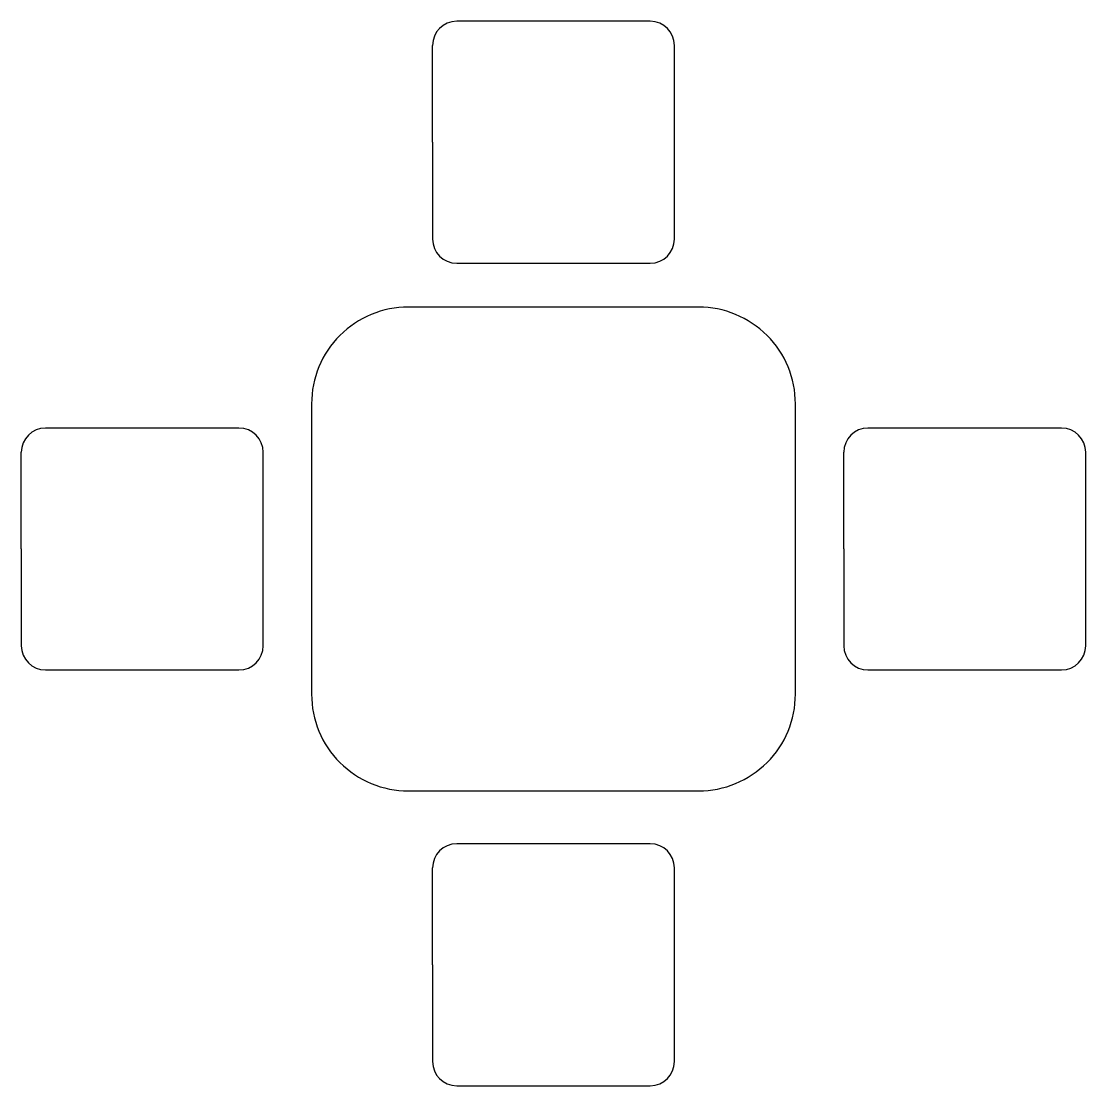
# Model space of a CAD drawing. Header units: millimetres. Extents: x 115 to 335, y 167 to 387.
import ezdxf

# ---------------------------------------------------------------- set-up
doc = ezdxf.new("R2010")
doc.units = ezdxf.units.MM

msp = doc.modelspace()

# ---------------------------------------------------------------- linework, layer by layer
for p, q in [((244.92, 387.1), (204.92, 387.1)), ((199.92, 362.1), (199.92, 382.1)), ((249.92, 342.1), (249.92, 382.1)), ((199.92, 362.1), (199.92, 342.1)), ((204.92, 337.1), (244.92, 337.1)), ((159.92, 303.03), (119.92, 303.03)), ((329.92, 303.03), (289.92, 303.03)), ((114.92, 278.03), (114.92, 298.03)), ((164.92, 258.03), (164.92, 298.03)), ((284.92, 278.03), (284.92, 298.03)), ((334.92, 258.03), (334.92, 298.03)), ((114.92, 278.03), (114.92, 258.03)), ((284.92, 278.03), (284.92, 258.03)), ((119.92, 253.03), (159.92, 253.03)), ((289.92, 253.03), (329.92, 253.03)), ((244.92, 217.1), (204.92, 217.1)), ((199.92, 192.1), (199.92, 212.1)), ((249.92, 172.1), (249.92, 212.1)), ((199.92, 192.1), (199.92, 172.1)), ((204.92, 167.1), (244.92, 167.1))]:
    msp.add_line(p, q)
msp.add_lwpolyline([(194.92, 228.03), (254.92, 228.03, 0.414214), (274.92, 248.03), (274.92, 308.03, 0.414214), (254.92, 328.03), (194.92, 328.03, 0.414214), (174.92, 308.03), (174.92, 248.03, 0.414214)], format="xyb", close=True)
for centre, start, end in [((204.92, 382.1), 90, 180), ((244.92, 382.1), 0, 90), ((204.92, 342.1), 180, 270), ((244.92, 342.1), 270, 0), ((119.92, 298.03), 90, 180), ((159.92, 298.03), 0, 90), ((289.92, 298.03), 90, 180), ((329.92, 298.03), 0, 90), ((119.92, 258.03), 180, 270), ((159.92, 258.03), 270, 0), ((289.92, 258.03), 180, 270), ((329.92, 258.03), 270, 0), ((204.92, 212.1), 90, 180), ((244.92, 212.1), 0, 90), ((204.92, 172.1), 180, 270), ((244.92, 172.1), 270, 0)]:
    msp.add_arc(centre, 5, start, end)

doc.saveas('drawing.dxf')
